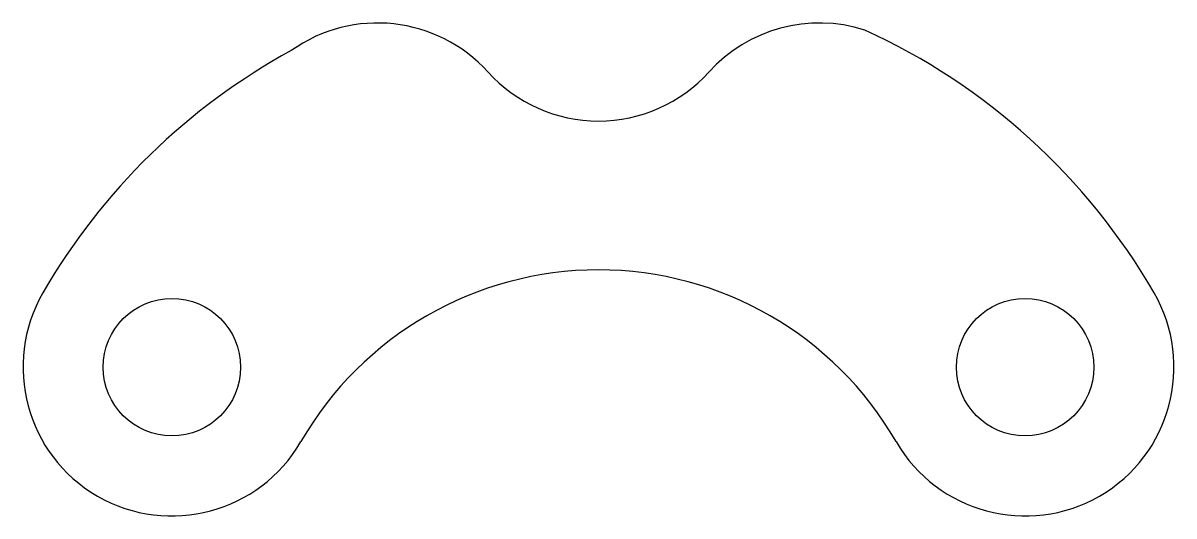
# Model space of a CAD drawing. Header units: millimetres. Extents: x -12.6 to 12.6, y 2.1 to 12.9.
import ezdxf

# ---------------------------------------------------------------- set-up
doc = ezdxf.new("R2010")
doc.units = ezdxf.units.MM

msp = doc.modelspace()

# ---------------------------------------------------------------- linework, layer by layer
at = {"color": 7, "linetype": 'Continuous', "lineweight": 25}
for centre in [(-9.31, 5.375), (9.31, 5.375)]:
    msp.add_circle(centre, 1.5, dxfattribs=at)
for centre, radius, start, end in [((-4.822, 9.641), 3.25, 42.1102, 125.4571), ((4.822, 9.641), 3.25, 72.3138, 137.8898), ((0, 0), 14, 30, 65.4832), ((0, 0), 14, 118.6265, 150), ((0, 14), 3.25, 222.1102, 317.8898), ((0, 0), 7.5, 30, 150), ((-9.31, 5.375), 3.25, 150, 330), ((9.31, 5.375), 3.25, 210, 30)]:
    msp.add_arc(centre, radius, start, end, dxfattribs=at)

doc.saveas('drawing.dxf')
